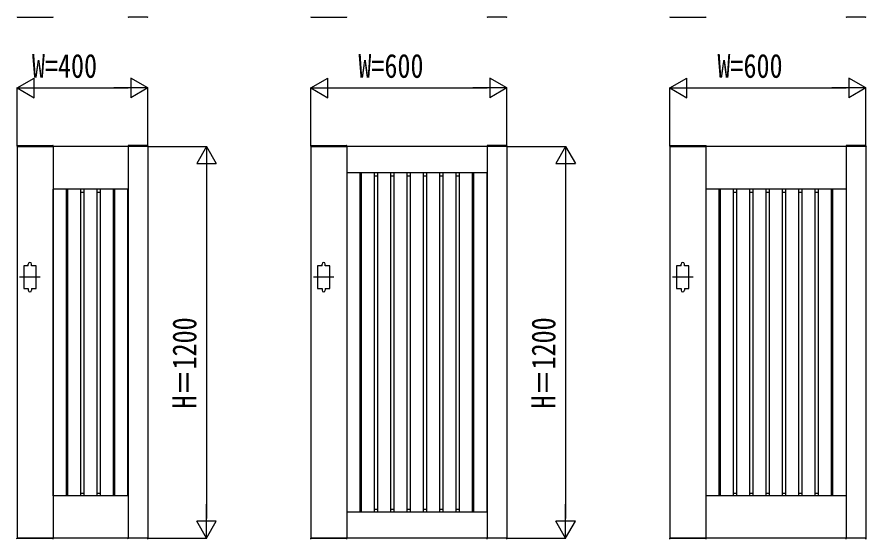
# Model space of a CAD drawing. Units: millimetres, scale not verified. Extents: x -10512 to 10512, y -7425 to 7425.
# Drawn here: x -5363 to -2762, y 3085 to 4685 of the extents above; entities that cross this region are included whole.
import ezdxf
from ezdxf.enums import TextEntityAlignment as Align

# ---------------------------------------------------------------- set-up
doc = ezdxf.new("R2010")
doc.units = ezdxf.units.MM
doc.header["$LTSCALE"] = 30
doc.layers.add('0-2_YKK_A1', color=4, linetype='Continuous')
doc.layers.add('0-3_YKK_D', color=6, linetype='Continuous')
doc.styles.add('ＭＳ ゴシック', font='')
doc.styles.get('ＭＳ ゴシック').set_extended_font_data('MS Gothic')

msp = doc.modelspace()

# ---------------------------------------------------------------- linework, layer by layer
at = {"layer": '0-2_YKK_A1'}
for p, q in [((-5361.82, 4684), (-5253.08, 4684)), ((-4963.08, 4684), (-5021.82, 4684)), ((-4461.82, 4684), (-4353.08, 4684)), ((-3863.08, 4684), (-3921.82, 4684)), ((-3361.82, 4684), (-3253.08, 4684)), ((-2763.08, 4684), (-2821.82, 4684)), ((-5362.82, 4290.05), (-5362.95, 4287.5)), ((-5362.95, 4287.5), (-5251.95, 4287.5)), ((-5362.45, 4287.5), (-5362.45, 3087.5)), ((-4962.45, 4287.5), (-5362.45, 4287.5)), ((-5361.82, 4291), (-5253.08, 4291)), ((-5252.45, 4287.5), (-5252.45, 3087.5)), ((-5252.08, 4290.05), (-5251.95, 4287.5)), ((-5022.82, 4290.05), (-5022.95, 4287.5)), ((-4961.95, 4287.5), (-5022.95, 4287.5)), ((-5022.45, 4287.5), (-5022.45, 3087.5)), ((-4963.08, 4291), (-5021.82, 4291)), ((-4962.45, 4287.5), (-4962.45, 3087.5)), ((-4962.08, 4290.05), (-4961.95, 4287.5)), ((-4462.82, 4290.05), (-4462.95, 4287.5)), ((-4462.95, 4287.5), (-4351.95, 4287.5)), ((-4462.45, 4287.5), (-4462.45, 3087.5)), ((-3862.45, 4287.5), (-4462.45, 4287.5)), ((-4461.82, 4291), (-4353.08, 4291)), ((-4352.45, 4287.5), (-4352.45, 3087.5)), ((-4352.08, 4290.05), (-4351.95, 4287.5)), ((-3922.82, 4290.05), (-3922.95, 4287.5)), ((-3861.95, 4287.5), (-3922.95, 4287.5)), ((-3922.45, 4287.5), (-3922.45, 3087.5)), ((-3863.08, 4291), (-3921.82, 4291)), ((-3862.45, 4287.5), (-3862.45, 3087.5)), ((-3862.08, 4290.05), (-3861.95, 4287.5)), ((-3362.82, 4290.05), (-3362.95, 4287.5)), ((-3362.95, 4287.5), (-3251.95, 4287.5)), ((-3362.45, 4287.5), (-3362.45, 3087.5)), ((-2762.45, 4287.5), (-3362.45, 4287.5)), ((-3361.82, 4291), (-3253.08, 4291)), ((-3252.45, 4287.5), (-3252.45, 3087.5)), ((-3252.08, 4290.05), (-3251.95, 4287.5)), ((-2822.82, 4290.05), (-2822.95, 4287.5)), ((-2761.95, 4287.5), (-2822.95, 4287.5)), ((-2822.45, 4287.5), (-2822.45, 3087.5)), ((-2763.08, 4291), (-2821.82, 4291)), ((-2762.45, 4287.5), (-2762.45, 3087.5)), ((-2762.08, 4290.05), (-2761.95, 4287.5)), ((-3922.45, 4207.5), (-4352.45, 4207.5)), ((-4352.45, 4198.4), (-4351.65, 4198.4)), ((-4351.65, 3167.5), (-4351.65, 4207.5)), ((-4311.65, 3167.5), (-4311.65, 4207.5)), ((-4311.65, 4198.4), (-4307.45, 4198.4)), ((-4307.45, 3167.5), (-4307.45, 4207.5)), ((-4267.45, 3167.5), (-4267.45, 4207.5)), ((-4267.45, 4198.4), (-4257.45, 4198.4)), ((-4257.45, 3167.5), (-4257.45, 4207.5)), ((-4217.45, 3167.5), (-4217.45, 4207.5)), ((-4217.45, 4198.4), (-4207.45, 4198.4)), ((-4207.45, 3167.5), (-4207.45, 4207.5)), ((-4167.45, 3167.5), (-4167.45, 4207.5)), ((-4167.45, 4198.4), (-4157.45, 4198.4)), ((-4157.45, 3167.5), (-4157.45, 4207.5)), ((-4117.45, 3167.5), (-4117.45, 4207.5)), ((-4117.45, 4198.4), (-4107.45, 4198.4)), ((-4107.45, 3167.5), (-4107.45, 4207.5)), ((-4067.45, 3167.5), (-4067.45, 4207.5)), ((-4067.45, 4198.4), (-4057.45, 4198.4)), ((-4057.45, 3167.5), (-4057.45, 4207.5)), ((-4017.45, 3167.5), (-4017.45, 4207.5)), ((-4017.45, 4198.4), (-4007.45, 4198.4)), ((-4007.45, 3167.5), (-4007.45, 4207.5)), ((-3967.45, 3167.5), (-3967.45, 4207.5)), ((-3967.45, 4198.4), (-3963.25, 4198.4)), ((-3963.25, 3167.5), (-3963.25, 4207.5)), ((-3923.25, 4207.5), (-3923.25, 3167.5)), ((-3923.25, 4198.4), (-3922.45, 4198.4)), ((-5022.45, 4157.5), (-5252.45, 4157.5)), ((-5252.45, 4148.4), (-5251.65, 4148.4)), ((-5251.65, 3217.5), (-5251.65, 4157.5)), ((-5211.65, 3217.5), (-5211.65, 4157.5)), ((-5211.65, 4148.4), (-5207.45, 4148.4)), ((-5207.45, 3217.5), (-5207.45, 4157.5)), ((-5167.45, 3217.5), (-5167.45, 4157.5)), ((-5167.45, 4148.4), (-5157.45, 4148.4)), ((-5157.45, 3217.5), (-5157.45, 4157.5)), ((-5117.45, 3217.5), (-5117.45, 4157.5)), ((-5117.45, 4148.4), (-5107.45, 4148.4)), ((-5107.45, 3217.5), (-5107.45, 4157.5)), ((-5067.45, 3217.5), (-5067.45, 4157.5)), ((-5067.45, 4148.4), (-5063.25, 4148.4)), ((-5063.25, 3217.5), (-5063.25, 4157.5)), ((-5023.25, 3217.5), (-5023.25, 4157.5)), ((-5023.25, 4148.4), (-5022.45, 4148.4)), ((-2822.45, 4157.5), (-3252.45, 4157.5)), ((-3252.45, 4148.4), (-3251.65, 4148.4)), ((-3251.65, 3217.5), (-3251.65, 4157.5)), ((-3211.65, 3217.5), (-3211.65, 4157.5)), ((-3211.65, 4148.4), (-3207.45, 4148.4)), ((-3207.45, 3217.5), (-3207.45, 4157.5)), ((-3167.45, 3217.5), (-3167.45, 4157.5)), ((-3167.45, 4148.4), (-3157.45, 4148.4)), ((-3157.45, 3217.5), (-3157.45, 4157.5)), ((-3117.45, 3217.5), (-3117.45, 4157.5)), ((-3117.45, 4148.4), (-3107.45, 4148.4)), ((-3107.45, 3217.5), (-3107.45, 4157.5)), ((-3067.45, 3217.5), (-3067.45, 4157.5)), ((-3067.45, 4148.4), (-3057.45, 4148.4)), ((-3057.45, 3217.5), (-3057.45, 4157.5)), ((-3017.45, 3217.5), (-3017.45, 4157.5)), ((-3017.45, 4148.4), (-3007.45, 4148.4)), ((-3007.45, 3217.5), (-3007.45, 4157.5)), ((-2967.45, 3217.5), (-2967.45, 4157.5)), ((-2967.45, 4148.4), (-2957.45, 4148.4)), ((-2957.45, 3217.5), (-2957.45, 4157.5)), ((-2917.45, 3217.5), (-2917.45, 4157.5)), ((-2917.45, 4148.4), (-2907.45, 4148.4)), ((-2907.45, 3217.5), (-2907.45, 4157.5)), ((-2867.45, 3217.5), (-2867.45, 4157.5)), ((-2867.45, 4148.4), (-2863.25, 4148.4)), ((-2863.25, 3217.5), (-2863.25, 4157.5)), ((-2823.25, 4157.5), (-2823.25, 3217.5)), ((-2823.25, 4148.4), (-2822.45, 4148.4)), ((-5328.45, 3922.5), (-5328.45, 3927.5)), ((-5318.45, 3922.5), (-5318.45, 3927.5)), ((-4428.45, 3922.5), (-4428.45, 3927.5)), ((-4418.45, 3922.5), (-4418.45, 3927.5)), ((-3328.45, 3922.5), (-3328.45, 3927.5)), ((-3318.45, 3922.5), (-3318.45, 3927.5)), ((-5291.95, 3887.5), (-5354.95, 3887.5)), ((-4391.95, 3887.5), (-4454.95, 3887.5)), ((-3291.95, 3887.5), (-3354.95, 3887.5)), ((-5328.45, 3852.5), (-5328.45, 3847.5)), ((-5318.45, 3852.5), (-5318.45, 3847.5)), ((-4428.45, 3852.5), (-4428.45, 3847.5)), ((-4418.45, 3852.5), (-4418.45, 3847.5)), ((-3328.45, 3852.5), (-3328.45, 3847.5)), ((-3318.45, 3852.5), (-3318.45, 3847.5)), ((-5252.45, 3226), (-5251.65, 3226)), ((-5211.65, 3226), (-5207.45, 3226)), ((-5167.45, 3226), (-5157.45, 3226)), ((-5117.45, 3226), (-5107.45, 3226)), ((-5067.45, 3226), (-5063.25, 3226)), ((-5023.25, 3226), (-5022.45, 3226)), ((-3252.45, 3226), (-3251.65, 3226)), ((-3211.65, 3226), (-3207.45, 3226)), ((-3167.45, 3226), (-3157.45, 3226)), ((-3117.45, 3226), (-3107.45, 3226)), ((-3067.45, 3226), (-3057.45, 3226)), ((-3017.45, 3226), (-3007.45, 3226)), ((-2967.45, 3226), (-2957.45, 3226)), ((-2917.45, 3226), (-2907.45, 3226)), ((-2867.45, 3226), (-2863.25, 3226)), ((-2823.25, 3226), (-2822.45, 3226)), ((-5022.45, 3217.5), (-5252.45, 3217.5)), ((-2822.45, 3217.5), (-3252.45, 3217.5)), ((-4352.45, 3176), (-4351.65, 3176)), ((-4311.65, 3176), (-4307.45, 3176)), ((-4267.45, 3176), (-4257.45, 3176)), ((-4217.45, 3176), (-4207.45, 3176)), ((-4167.45, 3176), (-4157.45, 3176)), ((-4117.45, 3176), (-4107.45, 3176)), ((-4067.45, 3176), (-4057.45, 3176)), ((-4017.45, 3176), (-4007.45, 3176)), ((-3967.45, 3176), (-3963.25, 3176)), ((-3923.25, 3176), (-3922.45, 3176)), ((-3922.45, 3167.5), (-4352.45, 3167.5)), ((-5362.95, 3087.5), (-5251.95, 3087.5)), ((-5362.82, 3084.95), (-5362.95, 3087.5)), ((-4962.45, 3087.5), (-5362.45, 3087.5)), ((-5252.08, 3084.95), (-5251.95, 3087.5)), ((-4961.95, 3087.5), (-5022.95, 3087.5)), ((-5022.82, 3084.95), (-5022.95, 3087.5)), ((-4962.08, 3084.95), (-4961.95, 3087.5)), ((-4462.95, 3087.5), (-4351.95, 3087.5)), ((-4462.82, 3084.95), (-4462.95, 3087.5)), ((-3862.45, 3087.5), (-4462.45, 3087.5)), ((-4352.08, 3084.95), (-4351.95, 3087.5)), ((-3861.95, 3087.5), (-3922.95, 3087.5)), ((-3922.82, 3084.95), (-3922.95, 3087.5)), ((-3862.08, 3084.95), (-3861.95, 3087.5)), ((-3362.95, 3087.5), (-3251.95, 3087.5)), ((-3362.82, 3084.95), (-3362.95, 3087.5)), ((-2762.45, 3087.5), (-3362.45, 3087.5)), ((-3252.08, 3084.95), (-3251.95, 3087.5)), ((-2761.95, 3087.5), (-2822.95, 3087.5)), ((-2822.82, 3084.95), (-2822.95, 3087.5)), ((-2762.08, 3084.95), (-2761.95, 3087.5))]:
    msp.add_line(p, q, dxfattribs=at)
for points in [[(-5328.45, 3922.5), (-5342.45, 3922.5), (-5342.45, 3852.5), (-5328.45, 3852.5)], [(-5318.45, 3852.5), (-5304.45, 3852.5), (-5304.45, 3922.5), (-5318.45, 3922.5)], [(-4428.45, 3922.5), (-4442.45, 3922.5), (-4442.45, 3852.5), (-4428.45, 3852.5)], [(-4418.45, 3852.5), (-4404.45, 3852.5), (-4404.45, 3922.5), (-4418.45, 3922.5)], [(-3328.45, 3922.5), (-3342.45, 3922.5), (-3342.45, 3852.5), (-3328.45, 3852.5)], [(-3318.45, 3852.5), (-3304.45, 3852.5), (-3304.45, 3922.5), (-3318.45, 3922.5)]]:
    msp.add_lwpolyline(points, dxfattribs=at)
for centre, radius, start, end in [((-5361.82, 4685), 1, 183, 270), ((-5253.08, 4685), 1, 270, 357), ((-5021.82, 4685), 1, 183, 270), ((-4963.08, 4685), 1, 270, 357), ((-4461.82, 4685), 1, 183, 270), ((-4353.08, 4685), 1, 270, 357), ((-3921.82, 4685), 1, 183, 270), ((-3863.08, 4685), 1, 270, 357), ((-3361.82, 4685), 1, 183, 270), ((-3253.08, 4685), 1, 270, 357), ((-2821.82, 4685), 1, 183, 270), ((-2763.08, 4685), 1, 270, 357), ((-5361.82, 4290), 1, 90, 177), ((-5253.08, 4290), 1, 3, 90), ((-5021.82, 4290), 1, 90, 177), ((-4963.08, 4290), 1, 3, 90), ((-4461.82, 4290), 1, 90, 177), ((-4353.08, 4290), 1, 3, 90), ((-3921.82, 4290), 1, 90, 177), ((-3863.08, 4290), 1, 3, 90), ((-3361.82, 4290), 1, 90, 177), ((-3253.08, 4290), 1, 3, 90), ((-2821.82, 4290), 1, 90, 177), ((-2763.08, 4290), 1, 3, 90), ((-5323.45, 3927.5), 5, 0, 180), ((-4423.45, 3927.5), 5, 0, 180), ((-3323.45, 3927.5), 5, 0, 180), ((-5323.45, 3847.5), 5, 180, 0), ((-4423.45, 3847.5), 5, 180, 0), ((-3323.45, 3847.5), 5, 180, 0)]:
    msp.add_arc(centre, radius, start, end, dxfattribs=at)
at = {"layer": '0-3_YKK_D'}
for p, q in [((-5362.45, 4467.5), (-5310.49, 4497.5)), ((-5310.49, 4437.5), (-5310.49, 4497.5)), ((-4962.45, 4467.5), (-5014.41, 4497.5)), ((-5014.41, 4497.5), (-5014.41, 4437.5)), ((-4462.45, 4467.5), (-4410.49, 4497.5)), ((-4410.49, 4437.5), (-4410.49, 4497.5)), ((-3862.45, 4467.5), (-3914.41, 4497.5)), ((-3914.41, 4497.5), (-3914.41, 4437.5)), ((-3362.45, 4467.5), (-3310.49, 4497.5)), ((-3310.49, 4437.5), (-3310.49, 4497.5)), ((-2762.45, 4467.5), (-2814.41, 4497.5)), ((-2814.41, 4497.5), (-2814.41, 4437.5)), ((-5362.45, 4289.5), (-5362.45, 4468.5)), ((-5362.45, 4467.5), (-5310.49, 4437.5)), ((-5362.45, 4467.5), (-5258.53, 4467.5)), ((-5302.45, 4467.5), (-5022.45, 4467.5)), ((-4962.45, 4467.5), (-5066.37, 4467.5)), ((-4962.45, 4467.5), (-5014.41, 4437.5)), ((-4962.45, 4289.5), (-4962.45, 4468.5)), ((-4462.45, 4289.5), (-4462.45, 4468.5)), ((-4462.45, 4467.5), (-4410.49, 4437.5)), ((-4462.45, 4467.5), (-4358.53, 4467.5)), ((-4402.45, 4467.5), (-3922.45, 4467.5)), ((-3862.45, 4467.5), (-3966.37, 4467.5)), ((-3862.45, 4467.5), (-3914.41, 4437.5)), ((-3862.45, 4289.5), (-3862.45, 4468.5)), ((-3362.45, 4289.5), (-3362.45, 4468.5)), ((-3362.45, 4467.5), (-3310.49, 4437.5)), ((-3362.45, 4467.5), (-3258.53, 4467.5)), ((-3302.45, 4467.5), (-2822.45, 4467.5)), ((-2762.45, 4467.5), (-2866.37, 4467.5)), ((-2762.45, 4467.5), (-2814.41, 4437.5)), ((-2762.45, 4289.5), (-2762.45, 4468.5)), ((-4960.45, 4287.5), (-4781.45, 4287.5)), ((-4782.45, 4287.5), (-4812.45, 4235.54)), ((-4782.45, 4287.5), (-4752.45, 4235.54)), ((-4782.45, 4287.5), (-4782.45, 4183.58)), ((-3860.45, 4287.5), (-3681.45, 4287.5)), ((-3682.45, 4287.5), (-3712.45, 4235.54)), ((-3682.45, 4287.5), (-3652.45, 4235.54)), ((-3682.45, 4287.5), (-3682.45, 4183.58)), ((-4812.45, 4235.54), (-4752.45, 4235.54)), ((-4782.45, 4227.5), (-4782.45, 3147.5)), ((-3712.45, 4235.54), (-3652.45, 4235.54)), ((-3682.45, 4227.5), (-3682.45, 3147.5)), ((-4782.45, 3087.5), (-4782.45, 3191.42)), ((-3682.45, 3087.5), (-3682.45, 3191.42)), ((-4782.45, 3087.5), (-4812.45, 3139.46)), ((-4752.45, 3139.46), (-4812.45, 3139.46)), ((-4782.45, 3087.5), (-4752.45, 3139.46)), ((-3682.45, 3087.5), (-3712.45, 3139.46)), ((-3652.45, 3139.46), (-3712.45, 3139.46)), ((-3682.45, 3087.5), (-3652.45, 3139.46)), ((-4960.45, 3087.5), (-4781.45, 3087.5)), ((-3860.45, 3087.5), (-3681.45, 3087.5))]:
    msp.add_line(p, q, dxfattribs=at)

# ---------------------------------------------------------------- texts
at = {"layer": '0-3_YKK_D', "style": 'ＭＳ ゴシック', "width": 0.8}
for s, p in [('W=400', (-5317.12, 4476.5)), ('W=600', (-4317.12, 4476.5)), ('W=600', (-3217.12, 4476.5))]:
    msp.add_text(s, height=73.31, dxfattribs=at).set_placement(p, align=Align.BOTTOM_LEFT)
for p in [(-4791.45, 3484.83), (-3691.45, 3484.83)]:
    msp.add_text('H＝1200', height=73.31, rotation=90, dxfattribs=at).set_placement(p, align=Align.BOTTOM_LEFT)

doc.saveas('drawing.dxf')
